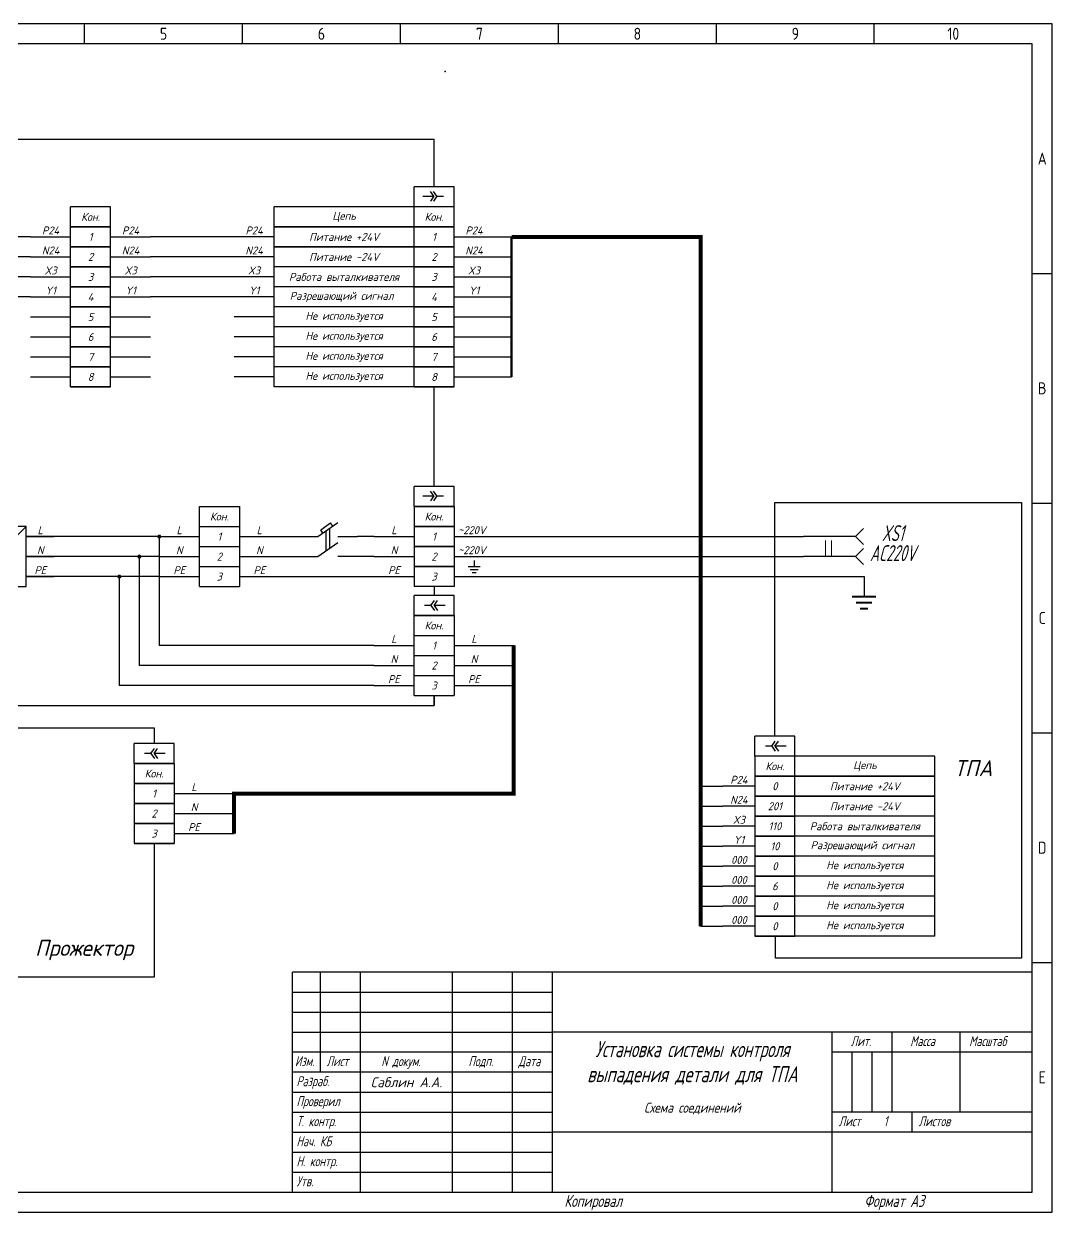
# Model space of a CAD drawing. Header units: millimetres. Extents: x 1328 to 12195, y -7 to 5934.
# Drawn here: x 1490.8 to 1748, y 1078 to 1375 of the extents above; entities that cross this region are included whole.
import ezdxf
from ezdxf.enums import TextEntityAlignment as Align

# ---------------------------------------------------------------- set-up
doc = ezdxf.new("R2010")
doc.units = ezdxf.units.MM
doc.linetypes.add('K5LT_BASIC', pattern=[0])
doc.linetypes.add('K5LT_DASHED', pattern=[6, 4, -2])
for name, color, linetype in [('ELEMENT', 2, 'Continuous'), ('FORMAT_LINE', 7, 'Continuous'), ('FORMAT_TEXT', 7, 'Continuous'), ('LINE', 3, 'Continuous'), ('TEXT', 7, 'Continuous'), ('Соединения', 253, 'Continuous'), ('Электроаппараты', 2, 'Continuous')]:
    doc.layers.add(name, color=color, linetype=linetype)
doc.styles.add('GOST_B', font='GOST_B.TTF', dxfattribs={"oblique": 15})
doc.styles.add('STYLE1', font='txtnew_w.shx', dxfattribs={"width": 0.8, "oblique": 15})

# ---------------------------------------------------------------- blocks, each defined once
blk = doc.blocks.new('FORMAT_A3-1')
for p, q in [((178, 292), (178, 297)), ((217.5, 292), (217.5, 297)), ((257, 292), (257, 297)), ((296.5, 292), (296.5, 297)), ((336, 292), (336, 297)), ((375.5, 292), (375.5, 297)), ((415, 234.6), (420, 234.6)), ((415, 177.2), (420, 177.2)), ((415, 119.8), (420, 119.8)), ((415, 62.4), (420, 62.4))]:
    blk.add_line(p, q)
at = {"color": 2}
for p, q in [((415, 60), (230, 60)), ((230, 5), (230, 60)), ((237, 35), (237, 60)), ((247, 5), (247, 60)), ((270, 5), (270, 60)), ((285, 5), (285, 60)), ((295, 5), (295, 60)), ((415, 45), (295, 45)), ((365, 5), (365, 45)), ((380, 25), (380, 45)), ((397, 25), (397, 45)), ((295, 40), (230, 40)), ((415, 40), (365, 40)), ((295, 35), (230, 35)), ((415, 25), (365, 25)), ((385, 20), (385, 25)), ((415, 20), (295, 20))]:
    blk.add_line(p, q, dxfattribs=at)
at = {"color": 7}
for p, q in [((230, 55), (295, 55)), ((230, 50), (295, 50)), ((230, 45), (295, 45)), ((370, 25), (370, 40)), ((375, 25), (375, 40)), ((230, 30), (295, 30)), ((230, 25), (295, 25)), ((230, 20), (295, 20)), ((230, 15), (295, 15)), ((230, 10), (295, 10))]:
    blk.add_line(p, q, dxfattribs=at)
blk.add_lwpolyline([(0, 0), (420, 0), (420, 297), (0, 297)], close=True)
at = {"color": 2}
blk.add_lwpolyline([(20, 5), (415, 5), (415, 292), (20, 292)], close=True, dxfattribs=at)
at = {"style": 'STYLE1', "width": 0.8}
for s, p in [('5', (197.75, 294.5)), ('6', (237.25, 294.5)), ('7', (276.75, 294.5)), ('8', (316.25, 294.5)), ('9', (355.75, 294.5)), ('10', (395.25, 294.5)), ('A', (417.5, 263.3)), ('B', (417.5, 205.9)), ('C', (417.5, 148.5)), ('D', (417.5, 91.1)), ('E', (417.5, 33.7))]:
    blk.add_text(s, height=3, dxfattribs=at).set_placement(p, align=Align.MIDDLE_CENTER)
at = {"style": 'STYLE1', "oblique": 15, "width": 0.7}
for s, height, p in [('Лит.', 2.5, (369.58, 41.5)), ('Масса', 2.5, (384.47, 41.5)), ('Масштаб', 2.5, (399.21, 41.5)), ('Изм.', 2.5, (230.61, 36.5)), ('Лист', 2.5, (238.5, 36.5)), ('N докум.', 2.5, (252.21, 36.5)), ('Подп.', 2.5, (274, 36.5)), ('Дата', 2.5, (286.5, 36.5)), ('Разраб.', 2.5, (231, 31.5)), ('Проверил', 2.5, (231, 26.5)), ('Т. контр.', 2.5, (231, 21.5)), ('Лист     1', 2.5, (366.58, 21.5)), ('Листов', 2.5, (386.58, 21.5)), ('Нач. КБ', 2.5, (231, 16.5)), ('Н. контр.', 2.5, (231, 11.5)), ('Утв.', 2.5, (231, 6.5)), ('Копировал', 3, (298, 1.32)), ('Формат А3', 3, (373, 1.32))]:
    blk.add_text(s, height=height, dxfattribs=at).set_placement(p)
blk = doc.blocks.new('GND1')
blk.add_line((0, 0), (0, -5))
at = {"const_width": 0.5}
for points in [[(-3, -5), (3, -5)], [(-2, -6.5), (2, -6.5)], [(-1, -8), (1, -8)]]:
    blk.add_lwpolyline(points, dxfattribs=at)

msp = doc.modelspace()

# ---------------------------------------------------------------- linework, layer by layer
at = {"color": 7, "linetype": 'K5LT_DASHED', "lineweight": 9}
for p, q in [((1691.26, 1241.85), (1691.26, 1246.85)), ((1692.76, 1241.85), (1692.76, 1246.85))]:
    msp.add_line(p, q, dxfattribs=at)
for p, q in [((1601.9, 1239.35), (1604.9, 1239.35)), ((1602.4, 1238.6), (1604.4, 1238.6)), ((1603.4, 1240.85), (1603.4, 1239.35)), ((1602.9, 1237.85), (1603.9, 1237.85))]:
    msp.add_line(p, q)
at = {"layer": 'ELEMENT'}
for p, q in [((1564.35, 1246.85), (1569.35, 1250.35)), ((1565.05, 1248.56), (1567.51, 1250.28)), ((1565.62, 1247.74), (1565.05, 1248.56)), ((1566.35, 1248.25), (1566.35, 1243.25)), ((1567.35, 1243.95), (1567.35, 1248.95)), ((1568.08, 1249.46), (1567.51, 1250.28)), ((1559.35, 1246.85), (1564.35, 1246.85)), ((1564.35, 1241.85), (1569.35, 1245.35)), ((1569.35, 1246.85), (1574.29, 1246.85)), ((1559.46, 1241.85), (1564.35, 1241.85)), ((1554.46, 1236.85), (1578.4, 1236.85))]:
    msp.add_line(p, q, dxfattribs=at)
at = {"layer": 'ELEMENT', "linetype": 'K5LT_BASIC', "lineweight": 15}
for p, q in [((1698.76, 1246.85), (1700.76, 1248.85)), ((1700.76, 1244.85), (1698.76, 1246.85)), ((1698.76, 1241.85), (1700.76, 1243.85)), ((1700.76, 1239.85), (1698.76, 1241.85))]:
    msp.add_line(p, q, dxfattribs=at)
at = {"layer": 'ELEMENT', "color": 2, "const_width": 0.5}
for points in [[(1524.44, 1246.85, 1), (1524.94, 1246.85, 1)], [(1519.44, 1241.85, 1), (1519.94, 1241.85, 1)], [(1514.44, 1236.85, 1), (1514.94, 1236.85, 1)]]:
    msp.add_lwpolyline(points, format="xyb", close=True, dxfattribs=at)
at = {"layer": 'FORMAT_LINE'}
for p, q in [((1590.56, 1331.88), (1593.36, 1331.88)), ((1593.36, 1331.88), (1592.5, 1330.65)), ((1593.36, 1331.88), (1592.51, 1333.09)), ((1594.13, 1331.88), (1593.27, 1330.65)), ((1594.13, 1331.88), (1593.28, 1333.09)), ((1594.13, 1331.88), (1595.74, 1331.88)), ((1590.56, 1256.99), (1593.36, 1256.99)), ((1593.36, 1256.99), (1592.5, 1255.76)), ((1593.36, 1256.99), (1592.51, 1258.2)), ((1594.13, 1256.99), (1593.27, 1255.76)), ((1594.13, 1256.99), (1593.28, 1258.2)), ((1594.13, 1256.99), (1595.74, 1256.99)), ((1592.63, 1229.63), (1591.02, 1229.63)), ((1592.63, 1229.63), (1593.49, 1230.86)), ((1592.63, 1229.63), (1593.48, 1228.41)), ((1593.4, 1229.63), (1594.26, 1230.86)), ((1596.2, 1229.63), (1593.4, 1229.63)), ((1593.4, 1229.63), (1594.25, 1228.41)), ((1677.87, 1194.46), (1676.27, 1194.46)), ((1677.87, 1194.46), (1678.73, 1195.69)), ((1677.87, 1194.46), (1678.73, 1193.24)), ((1678.64, 1194.46), (1679.5, 1195.69)), ((1681.44, 1194.46), (1678.64, 1194.46)), ((1678.64, 1194.46), (1679.5, 1193.24)), ((1522.61, 1192.63), (1521.01, 1192.63)), ((1522.61, 1192.63), (1523.48, 1193.86)), ((1522.61, 1192.63), (1523.47, 1191.42)), ((1523.39, 1192.63), (1524.25, 1193.86)), ((1526.18, 1192.63), (1523.39, 1192.63)), ((1523.39, 1192.63), (1524.24, 1191.42))]:
    msp.add_line(p, q, dxfattribs=at)
at = {"layer": 'LINE'}
for p, q in [((1608.4, 1321.74), (1612.81, 1321.74)), ((1608.4, 1316.74), (1612.81, 1316.74)), ((1608.4, 1311.74), (1612.81, 1311.74)), ((1608.4, 1306.74), (1612.81, 1306.74)), ((1608.4, 1301.74), (1612.81, 1301.74)), ((1608.4, 1296.74), (1612.81, 1296.74)), ((1608.4, 1291.74), (1612.81, 1291.74)), ((1608.4, 1286.74), (1612.81, 1286.74)), ((1608.4, 1219.63), (1613.4, 1219.63)), ((1608.4, 1214.63), (1613.4, 1214.63)), ((1608.4, 1209.63), (1613.4, 1209.63)), ((1538.39, 1182.63), (1543.39, 1182.63)), ((1660.07, 1184.46), (1665.64, 1184.46)), ((1660.07, 1179.46), (1665.64, 1179.46)), ((1538.39, 1177.63), (1543.39, 1177.63)), ((1660.07, 1174.46), (1665.64, 1174.46)), ((1538.39, 1172.63), (1543.39, 1172.63)), ((1660.07, 1169.46), (1665.64, 1169.46)), ((1660.07, 1164.46), (1665.64, 1164.46)), ((1660.07, 1159.46), (1665.64, 1159.46)), ((1660.07, 1154.46), (1665.64, 1154.46)), ((1660.07, 1149.46), (1665.64, 1149.46))]:
    msp.add_line(p, q, dxfattribs=at)
at = {"layer": 'LINE', "lineweight": 50}
msp.add_line((1612.81, 1321.74), (1612.81, 1286.74), dxfattribs=at)
at = {"layer": 'LINE', "color": 3, "lineweight": 50}
msp.add_line((1613.4, 1219.63), (1613.4, 1219.63), dxfattribs=at)
at = {"layer": 'LINE', "lineweight": 50, "const_width": 1, "elevation": 1}
msp.add_lwpolyline([(1660.07, 1149.46), (1660.07, 1321.74), (1612.81, 1321.74)], dxfattribs=at)
at = {"layer": 'LINE', "const_width": 1}
for points in [[(1613.3, 1219.63), (1613.3, 1182.63), (1543.39, 1182.63)], [(1543.39, 1172.63), (1543.39, 1183.13)]]:
    msp.add_lwpolyline(points, dxfattribs=at)
at = {"layer": 'LINE'}
msp.add_point((1596.21, 1363.07), dxfattribs=at)
at = {"layer": 'TEXT'}
for p, q in [((1492.51, 1321.74), (1502.51, 1321.74)), ((1512.51, 1321.74), (1522.51, 1321.74)), ((1553.4, 1321.74), (1543.4, 1321.74)), ((1598.4, 1321.74), (1608.4, 1321.74)), ((1492.51, 1316.74), (1502.51, 1316.74)), ((1512.51, 1316.74), (1522.51, 1316.74)), ((1553.4, 1316.74), (1543.4, 1316.74)), ((1598.4, 1316.74), (1608.4, 1316.74)), ((1492.51, 1311.74), (1502.51, 1311.74)), ((1512.51, 1311.74), (1522.51, 1311.74)), ((1553.4, 1311.74), (1543.4, 1311.74)), ((1598.4, 1311.74), (1608.4, 1311.74)), ((1492.51, 1306.74), (1502.51, 1306.74)), ((1512.51, 1306.74), (1522.51, 1306.74)), ((1553.4, 1306.74), (1543.4, 1306.74)), ((1598.4, 1306.74), (1608.4, 1306.74)), ((1492.51, 1301.74), (1502.51, 1301.74)), ((1512.51, 1301.74), (1522.51, 1301.74)), ((1553.4, 1301.74), (1543.4, 1301.74)), ((1598.4, 1301.74), (1608.4, 1301.74)), ((1492.51, 1296.74), (1502.51, 1296.74)), ((1512.51, 1296.74), (1522.51, 1296.74)), ((1553.4, 1296.74), (1543.4, 1296.74)), ((1598.4, 1296.74), (1608.4, 1296.74)), ((1492.51, 1291.74), (1502.51, 1291.74)), ((1512.51, 1291.74), (1522.51, 1291.74)), ((1553.4, 1291.74), (1543.4, 1291.74)), ((1598.4, 1291.74), (1608.4, 1291.74)), ((1492.51, 1286.74), (1502.51, 1286.74)), ((1512.51, 1286.74), (1522.51, 1286.74)), ((1553.4, 1286.74), (1543.4, 1286.74)), ((1598.4, 1286.74), (1608.4, 1286.74)), ((1491.43, 1246.85), (1498.43, 1246.85)), ((1524.69, 1246.85), (1534.69, 1246.85)), ((1544.72, 1246.85), (1554.72, 1246.85)), ((1578.4, 1246.85), (1588.4, 1246.85)), ((1598.4, 1246.85), (1608.4, 1246.85)), ((1491.43, 1241.85), (1498.43, 1241.85)), ((1524.69, 1241.85), (1534.69, 1241.85)), ((1544.72, 1241.85), (1554.72, 1241.85)), ((1578.4, 1241.85), (1588.4, 1241.85)), ((1598.4, 1241.85), (1608.4, 1241.85)), ((1491.43, 1236.85), (1498.43, 1236.85)), ((1524.69, 1236.85), (1534.69, 1236.85)), ((1544.72, 1236.85), (1554.72, 1236.85)), ((1578.4, 1236.85), (1588.4, 1236.85)), ((1598.4, 1236.85), (1608.4, 1236.85)), ((1578.37, 1219.63), (1588.37, 1219.63)), ((1598.4, 1219.63), (1608.4, 1219.63)), ((1578.37, 1214.63), (1588.37, 1214.63)), ((1598.4, 1214.63), (1608.4, 1214.63)), ((1578.37, 1209.63), (1588.37, 1209.63)), ((1598.4, 1209.63), (1608.4, 1209.63)), ((1528.39, 1182.63), (1538.39, 1182.63)), ((1673.64, 1184.46), (1665.64, 1184.46)), ((1673.64, 1179.46), (1665.64, 1179.46)), ((1528.39, 1177.63), (1538.39, 1177.63)), ((1673.64, 1174.46), (1665.64, 1174.46)), ((1528.39, 1172.63), (1538.39, 1172.63)), ((1673.64, 1169.46), (1665.64, 1169.46)), ((1673.64, 1164.46), (1665.64, 1164.46)), ((1673.64, 1159.46), (1665.64, 1159.46)), ((1673.64, 1154.46), (1665.64, 1154.46)), ((1673.64, 1149.46), (1665.64, 1149.46))]:
    msp.add_line(p, q, dxfattribs=at)
at = {"layer": 'Соединения', "color": 2, "ltscale": 33.333333}
for p, q in [((1698.76, 1246.85), (1685.76, 1246.85)), ((1698.76, 1241.85), (1685.76, 1241.85))]:
    msp.add_line(p, q, dxfattribs=at)
at = {"layer": 'Электроаппараты'}
for p, q in [((1390, 1346.16), (1593.4, 1346.16)), ((1593.4, 1334.24), (1593.4, 1346.16)), ((1588.4, 1329.24), (1588.4, 1334.24)), ((1598.4, 1334.24), (1588.4, 1334.24)), ((1598.4, 1329.24), (1598.4, 1334.24)), ((1512.51, 1329.24), (1502.51, 1329.24)), ((1502.51, 1324.24), (1502.51, 1329.24)), ((1512.51, 1324.24), (1512.51, 1329.24)), ((1553.4, 1324.24), (1553.4, 1329.24)), ((1588.4, 1329.24), (1553.4, 1329.24)), ((1588.4, 1324.24), (1588.4, 1329.24)), ((1598.4, 1329.24), (1588.4, 1329.24)), ((1598.4, 1329.24), (1588.4, 1329.24)), ((1598.4, 1324.24), (1598.4, 1329.24)), ((1502.51, 1324.24), (1512.51, 1324.24)), ((1512.51, 1324.24), (1502.51, 1324.24)), ((1502.51, 1319.24), (1502.51, 1324.24)), ((1512.51, 1319.24), (1512.51, 1324.24)), ((1553.4, 1324.24), (1588.4, 1324.24)), ((1588.4, 1324.24), (1553.4, 1324.24)), ((1553.4, 1319.24), (1553.4, 1324.24)), ((1588.4, 1324.24), (1553.4, 1324.24)), ((1588.4, 1324.24), (1598.4, 1324.24)), ((1588.4, 1319.24), (1588.4, 1324.24)), ((1598.4, 1324.24), (1588.4, 1324.24)), ((1598.4, 1319.24), (1598.4, 1324.24)), ((1502.51, 1319.24), (1512.51, 1319.24)), ((1512.51, 1319.24), (1502.51, 1319.24)), ((1502.51, 1314.24), (1502.51, 1319.24)), ((1512.51, 1314.24), (1512.51, 1319.24)), ((1553.4, 1319.24), (1588.4, 1319.24)), ((1588.4, 1319.24), (1553.4, 1319.24)), ((1553.4, 1314.24), (1553.4, 1319.24)), ((1588.4, 1319.24), (1553.4, 1319.24)), ((1588.4, 1319.24), (1598.4, 1319.24)), ((1588.4, 1314.24), (1588.4, 1319.24)), ((1598.4, 1319.24), (1588.4, 1319.24)), ((1598.4, 1314.24), (1598.4, 1319.24)), ((1502.51, 1314.24), (1512.51, 1314.24)), ((1512.51, 1314.24), (1502.51, 1314.24)), ((1502.51, 1309.24), (1502.51, 1314.24)), ((1512.51, 1309.24), (1512.51, 1314.24)), ((1512.51, 1308.61), (1512.51, 1313.61)), ((1588.4, 1314.24), (1553.4, 1314.24)), ((1553.4, 1309.24), (1553.4, 1314.24)), ((1588.4, 1314.24), (1553.4, 1314.24)), ((1588.4, 1314.24), (1598.4, 1314.24)), ((1588.4, 1309.24), (1588.4, 1314.24)), ((1598.4, 1314.24), (1588.4, 1314.24)), ((1598.4, 1309.24), (1598.4, 1314.24)), ((1492.51, 1311.74), (1467.23, 1311.74)), ((1543.4, 1311.74), (1522.51, 1311.74)), ((1502.51, 1309.24), (1512.51, 1309.24)), ((1512.51, 1309.24), (1502.51, 1309.24)), ((1502.51, 1304.24), (1502.51, 1309.24)), ((1512.51, 1304.24), (1512.51, 1309.24)), ((1588.4, 1309.24), (1553.4, 1309.24)), ((1553.4, 1304.24), (1553.4, 1309.24)), ((1588.4, 1309.24), (1553.4, 1309.24)), ((1588.4, 1309.24), (1598.4, 1309.24)), ((1588.4, 1304.24), (1588.4, 1309.24)), ((1598.4, 1309.24), (1588.4, 1309.24)), ((1598.4, 1304.24), (1598.4, 1309.24)), ((1492.51, 1306.74), (1472.23, 1306.74)), ((1502.51, 1304.24), (1512.51, 1304.24)), ((1512.51, 1304.24), (1502.51, 1304.24)), ((1502.51, 1299.24), (1502.51, 1304.24)), ((1512.51, 1299.24), (1512.51, 1304.24)), ((1543.4, 1306.74), (1522.51, 1306.74)), ((1588.4, 1304.24), (1553.4, 1304.24)), ((1553.4, 1299.24), (1553.4, 1304.24)), ((1588.4, 1304.24), (1553.4, 1304.24)), ((1588.4, 1304.24), (1598.4, 1304.24)), ((1588.4, 1299.24), (1588.4, 1304.24)), ((1598.4, 1304.24), (1588.4, 1304.24)), ((1598.4, 1299.24), (1598.4, 1304.24)), ((1502.51, 1299.24), (1512.51, 1299.24)), ((1512.51, 1299.24), (1502.51, 1299.24)), ((1502.51, 1294.24), (1502.51, 1299.24)), ((1512.51, 1294.24), (1512.51, 1299.24)), ((1588.4, 1299.24), (1553.4, 1299.24)), ((1553.4, 1294.24), (1553.4, 1299.24)), ((1588.4, 1299.24), (1553.4, 1299.24)), ((1588.4, 1299.24), (1598.4, 1299.24)), ((1588.4, 1294.24), (1588.4, 1299.24)), ((1598.4, 1299.24), (1588.4, 1299.24)), ((1598.4, 1294.24), (1598.4, 1299.24)), ((1502.51, 1294.24), (1512.51, 1294.24)), ((1512.51, 1294.24), (1502.51, 1294.24)), ((1502.51, 1289.24), (1502.51, 1294.24)), ((1512.51, 1289.24), (1512.51, 1294.24)), ((1588.4, 1294.24), (1553.4, 1294.24)), ((1553.4, 1289.24), (1553.4, 1294.24)), ((1588.4, 1294.24), (1553.4, 1294.24)), ((1588.4, 1294.24), (1598.4, 1294.24)), ((1588.4, 1289.24), (1588.4, 1294.24)), ((1598.4, 1294.24), (1588.4, 1294.24)), ((1598.4, 1289.24), (1598.4, 1294.24)), ((1502.51, 1289.24), (1512.51, 1289.24)), ((1512.51, 1289.24), (1502.51, 1289.24)), ((1502.51, 1284.24), (1502.51, 1289.24)), ((1512.51, 1284.24), (1512.51, 1289.24)), ((1588.4, 1289.24), (1553.4, 1289.24)), ((1553.4, 1284.24), (1553.4, 1289.24)), ((1588.4, 1289.24), (1553.4, 1289.24)), ((1588.4, 1289.24), (1598.4, 1289.24)), ((1588.4, 1284.24), (1588.4, 1289.24)), ((1598.4, 1289.24), (1588.4, 1289.24)), ((1598.4, 1284.24), (1598.4, 1289.24)), ((1502.51, 1284.24), (1512.51, 1284.24)), ((1512.51, 1284.24), (1502.51, 1284.24)), ((1588.4, 1284.24), (1553.4, 1284.24)), ((1588.4, 1284.24), (1553.4, 1284.24)), ((1588.4, 1284.24), (1598.4, 1284.24)), ((1598.4, 1284.24), (1588.4, 1284.24)), ((1588.4, 1254.35), (1588.4, 1259.35)), ((1598.4, 1259.35), (1588.4, 1259.35)), ((1598.4, 1254.35), (1598.4, 1259.35)), ((1588.4, 1254.35), (1588.4, 1234.35)), ((1588.4, 1254.35), (1598.4, 1254.35)), ((1598.4, 1254.35), (1588.4, 1254.35)), ((1598.4, 1254.35), (1588.4, 1254.35)), ((1598.4, 1254.35), (1598.4, 1249.35)), ((1678.64, 1196.96), (1678.64, 1255.4)), ((1678.64, 1255.4), (1740.35, 1255.4)), ((1740.35, 1255.4), (1740.35, 1141.49)), ((1598.4, 1249.35), (1588.4, 1249.35)), ((1588.4, 1249.35), (1598.4, 1249.35)), ((1598.4, 1249.35), (1598.4, 1244.35)), ((1598.4, 1244.35), (1588.4, 1244.35)), ((1588.4, 1244.35), (1598.4, 1244.35)), ((1598.4, 1244.35), (1598.4, 1239.35)), ((1598.4, 1239.35), (1588.4, 1239.35)), ((1588.4, 1239.35), (1598.4, 1239.35)), ((1598.4, 1239.35), (1598.4, 1234.35)), ((1598.4, 1234.35), (1588.4, 1234.35)), ((1588.4, 1227.13), (1588.4, 1232.13)), ((1598.4, 1232.13), (1588.4, 1232.13)), ((1598.4, 1227.13), (1598.4, 1232.13)), ((1588.4, 1227.13), (1598.4, 1227.13)), ((1598.4, 1227.13), (1588.4, 1227.13)), ((1598.4, 1227.13), (1588.4, 1227.13)), ((1593.4, 1204.63), (1593.4, 1207.13)), ((1390, 1204.63), (1593.4, 1204.63)), ((1488.39, 1199.06), (1523.39, 1199.06)), ((1673.64, 1191.96), (1673.64, 1196.96)), ((1683.64, 1196.96), (1673.64, 1196.96)), ((1683.64, 1191.96), (1683.64, 1196.96)), ((1518.39, 1190.13), (1518.39, 1195.13)), ((1528.39, 1195.13), (1518.39, 1195.13)), ((1528.39, 1190.13), (1528.39, 1195.13)), ((1673.64, 1191.96), (1673.64, 1186.96)), ((1683.64, 1191.96), (1673.64, 1191.96)), ((1683.64, 1191.96), (1673.64, 1191.96)), ((1683.64, 1191.96), (1673.64, 1191.96)), ((1683.64, 1186.96), (1683.64, 1191.96)), ((1718.64, 1191.96), (1683.64, 1191.96)), ((1718.64, 1186.96), (1718.64, 1191.96)), ((1518.39, 1190.13), (1518.39, 1170.13)), ((1518.39, 1190.13), (1528.39, 1190.13)), ((1528.39, 1190.13), (1518.39, 1190.13)), ((1528.39, 1190.13), (1518.39, 1190.13)), ((1528.39, 1190.13), (1528.39, 1185.13)), ((1528.39, 1185.13), (1518.39, 1185.13)), ((1518.39, 1185.13), (1528.39, 1185.13)), ((1528.39, 1185.13), (1528.39, 1180.13)), ((1673.64, 1186.96), (1683.64, 1186.96)), ((1673.64, 1186.96), (1673.64, 1181.96)), ((1683.64, 1186.96), (1673.64, 1186.96)), ((1683.64, 1186.96), (1718.64, 1186.96)), ((1718.64, 1186.96), (1683.64, 1186.96)), ((1683.64, 1181.96), (1683.64, 1186.96)), ((1718.64, 1186.96), (1683.64, 1186.96)), ((1718.64, 1181.96), (1718.64, 1186.96)), ((1528.39, 1180.13), (1518.39, 1180.13)), ((1518.39, 1180.13), (1528.39, 1180.13)), ((1528.39, 1180.13), (1528.39, 1175.13)), ((1673.64, 1181.96), (1683.64, 1181.96)), ((1673.64, 1181.96), (1673.64, 1176.96)), ((1683.64, 1181.96), (1673.64, 1181.96)), ((1683.64, 1181.96), (1718.64, 1181.96)), ((1718.64, 1181.96), (1683.64, 1181.96)), ((1683.64, 1176.96), (1683.64, 1181.96)), ((1718.64, 1181.96), (1683.64, 1181.96)), ((1718.64, 1176.96), (1718.64, 1181.96)), ((1673.64, 1176.96), (1683.64, 1176.96)), ((1673.64, 1176.96), (1673.64, 1171.96)), ((1683.64, 1176.96), (1673.64, 1176.96)), ((1718.64, 1176.96), (1683.64, 1176.96)), ((1683.64, 1171.96), (1683.64, 1176.96)), ((1718.64, 1176.96), (1683.64, 1176.96)), ((1718.64, 1171.96), (1718.64, 1176.96)), ((1528.39, 1175.13), (1518.39, 1175.13)), ((1518.39, 1175.13), (1528.39, 1175.13)), ((1528.39, 1175.13), (1528.39, 1170.13)), ((1673.64, 1171.96), (1683.64, 1171.96)), ((1673.64, 1171.96), (1673.64, 1166.96)), ((1683.64, 1171.96), (1673.64, 1171.96)), ((1718.64, 1171.96), (1683.64, 1171.96)), ((1683.64, 1166.96), (1683.64, 1171.96)), ((1718.64, 1171.96), (1683.64, 1171.96)), ((1718.64, 1166.96), (1718.64, 1171.96)), ((1528.39, 1170.13), (1518.39, 1170.13)), ((1518.39, 1170.13), (1528.39, 1170.13)), ((1673.64, 1166.96), (1683.64, 1166.96)), ((1673.64, 1166.96), (1673.64, 1161.96)), ((1683.64, 1166.96), (1673.64, 1166.96)), ((1718.64, 1166.96), (1683.64, 1166.96)), ((1683.64, 1161.96), (1683.64, 1166.96)), ((1718.64, 1166.96), (1683.64, 1166.96)), ((1718.64, 1161.96), (1718.64, 1166.96)), ((1673.64, 1161.96), (1683.64, 1161.96)), ((1673.64, 1161.96), (1673.64, 1156.96)), ((1683.64, 1161.96), (1673.64, 1161.96)), ((1718.64, 1161.96), (1683.64, 1161.96)), ((1683.64, 1156.96), (1683.64, 1161.96)), ((1718.64, 1161.96), (1683.64, 1161.96)), ((1718.64, 1156.96), (1718.64, 1161.96)), ((1673.64, 1156.96), (1683.64, 1156.96)), ((1673.64, 1156.96), (1673.64, 1151.96)), ((1683.64, 1156.96), (1673.64, 1156.96)), ((1718.64, 1156.96), (1683.64, 1156.96)), ((1683.64, 1151.96), (1683.64, 1156.96)), ((1718.64, 1156.96), (1683.64, 1156.96)), ((1718.64, 1151.96), (1718.64, 1156.96)), ((1673.64, 1151.96), (1683.64, 1151.96)), ((1673.64, 1151.96), (1673.64, 1146.96)), ((1683.64, 1151.96), (1673.64, 1151.96)), ((1718.64, 1151.96), (1683.64, 1151.96)), ((1683.64, 1146.96), (1683.64, 1151.96)), ((1718.64, 1151.96), (1683.64, 1151.96)), ((1718.64, 1146.96), (1718.64, 1151.96)), ((1673.64, 1146.96), (1683.64, 1146.96)), ((1683.64, 1146.96), (1673.64, 1146.96)), ((1678.81, 1141.49), (1678.81, 1146.96)), ((1718.64, 1146.96), (1683.64, 1146.96)), ((1718.64, 1146.96), (1683.64, 1146.96)), ((1740.35, 1141.49), (1678.81, 1141.49)), ((1523.39, 1136.78), (1488.39, 1136.78))]:
    msp.add_line(p, q, dxfattribs=at)
at = {"layer": 'Электроаппараты', "color": 1}
for p, q in [((1492.51, 1321.74), (1438, 1321.74)), ((1543.4, 1321.74), (1522.51, 1321.74))]:
    msp.add_line(p, q, dxfattribs=at)
at = {"layer": 'Электроаппараты', "color": 4}
for p, q in [((1492.51, 1316.74), (1438, 1316.74)), ((1543.4, 1316.74), (1522.51, 1316.74))]:
    msp.add_line(p, q, dxfattribs=at)
at = {"layer": 'Электроаппараты', "color": 2}
for p, q in [((1534.69, 1254.35), (1534.69, 1249.35)), ((1544.72, 1254.35), (1544.72, 1234.35)), ((1544.72, 1254.35), (1544.72, 1249.35)), ((1491.43, 1249.35), (1476.43, 1249.35)), ((1476.43, 1234.35), (1491.43, 1249.35)), ((1491.43, 1234.35), (1491.43, 1249.35)), ((1534.69, 1249.35), (1534.69, 1244.35)), ((1544.72, 1249.35), (1544.72, 1244.35)), ((1500.49, 1246.85), (1491.43, 1246.85)), ((1524.69, 1246.85), (1500.49, 1246.85)), ((1524.69, 1246.85), (1524.69, 1246.85)), ((1524.69, 1246.85), (1524.69, 1219.63)), ((1554.72, 1246.85), (1559.46, 1246.85)), ((1578.4, 1246.85), (1574.29, 1246.85)), ((1608.4, 1246.85), (1685.76, 1246.85)), ((1505.49, 1241.85), (1491.43, 1241.85)), ((1524.69, 1241.85), (1505.49, 1241.85)), ((1519.69, 1241.85), (1519.69, 1214.63)), ((1534.69, 1244.35), (1534.69, 1239.35)), ((1544.72, 1244.35), (1544.72, 1239.35)), ((1554.72, 1241.85), (1559.46, 1241.85)), ((1578.4, 1241.85), (1574.3, 1241.85)), ((1608.4, 1241.85), (1685.76, 1241.85)), ((1534.69, 1239.35), (1534.69, 1234.35)), ((1544.72, 1239.35), (1544.72, 1234.35)), ((1524.69, 1236.85), (1491.43, 1236.85)), ((1514.69, 1236.85), (1514.69, 1209.63)), ((1476.43, 1234.35), (1491.43, 1234.35)), ((1593.4, 1234.35), (1593.4, 1232.13)), ((1588.37, 1227.13), (1588.37, 1222.13)), ((1588.37, 1227.13), (1598.4, 1227.13)), ((1598.4, 1227.13), (1598.4, 1207.13)), ((1598.4, 1227.13), (1598.4, 1222.13)), ((1588.37, 1222.13), (1588.37, 1217.13)), ((1598.4, 1222.13), (1598.4, 1217.13)), ((1578.37, 1219.63), (1524.69, 1219.63)), ((1578.37, 1219.63), (1578.37, 1219.63)), ((1588.37, 1217.13), (1588.37, 1212.13)), ((1598.4, 1217.13), (1598.4, 1212.13)), ((1578.37, 1214.63), (1519.69, 1214.63)), ((1588.37, 1212.13), (1588.37, 1207.13)), ((1598.4, 1212.13), (1598.4, 1207.13)), ((1578.37, 1209.63), (1514.69, 1209.63)), ((1593.4, 1207.13), (1593.4, 1204.63)), ((1523.39, 1170.13), (1523.39, 1136.78))]:
    msp.add_line(p, q, dxfattribs=at)
at = {"layer": 'Электроаппараты'}
msp.add_lwpolyline([(1593.4, 1259.35), (1593.4, 1284.24)], dxfattribs=at)
at = {"layer": 'Электроаппараты', "color": 2}
for points in [[(1534.72, 1254.35), (1544.72, 1254.35)], [(1534.72, 1249.35), (1544.72, 1249.35)], [(1534.72, 1249.35), (1544.72, 1249.35)], [(1534.72, 1244.35), (1544.72, 1244.35)], [(1534.72, 1244.35), (1544.72, 1244.35)], [(1574.3, 1241.85), (1569.36, 1241.85)], [(1534.72, 1239.35), (1544.72, 1239.35)], [(1534.72, 1239.35), (1544.72, 1239.35)], [(1608.4, 1236.85), (1700.93, 1236.85)], [(1534.72, 1234.35), (1544.72, 1234.35)], [(1588.4, 1222.13), (1598.4, 1222.13)], [(1588.4, 1222.13), (1598.4, 1222.13)], [(1588.4, 1217.13), (1598.4, 1217.13)], [(1588.4, 1217.13), (1598.4, 1217.13)], [(1588.4, 1212.13), (1598.4, 1212.13)], [(1588.4, 1212.13), (1598.4, 1212.13)], [(1588.4, 1207.13), (1598.4, 1207.13)], [(1523.39, 1199.06), (1523.39, 1195.13)]]:
    msp.add_lwpolyline(points, dxfattribs=at)

# ---------------------------------------------------------------- block references
msp.add_blockref('FORMAT_A3-1', (1328, 1078))
at = {"layer": 'ELEMENT'}
msp.add_blockref('GND1', (1700.93, 1236.85), dxfattribs=at)

# ---------------------------------------------------------------- texts
at = {"layer": 'FORMAT_TEXT', "style": 'STYLE1', "oblique": 15}
for s, height, width, p in [('Установка системы контроля', 4, 0.65, (1658, 1116.75)), ('выпадения детали для ТПА', 4, 0.7, (1658, 1110.5)), ('Схема соединений', 2.5, 0.8, (1658, 1102.87))]:
    msp.add_text(s, height=height, dxfattribs=dict(at, width=width)).set_placement(p, align=Align.CENTER)
at = {"layer": 'TEXT', "style": 'GOST_B', "oblique": 15}
for s, height, p in [('Кон.', 2, (1507.51, 1326.74)), ('Цепь', 2, (1570.9, 1326.74)), ('Кон.', 2, (1593.4, 1326.74)), ('1', 2, (1507.51, 1321.74)), ('Питание +24V', 2, (1570.9, 1321.74)), ('1', 2, (1593.4, 1321.74)), ('2', 2, (1507.51, 1316.74)), ('Питание -24V', 2, (1570.9, 1316.74)), ('2', 2, (1593.4, 1316.74)), ('3', 2, (1507.51, 1311.74)), ('Работа выталкивателя', 2, (1570.9, 1311.74)), ('3', 2, (1593.4, 1311.74)), ('4', 2, (1507.51, 1306.74)), ('Разрешающий сигнал ', 2, (1570.9, 1306.74)), ('4', 2, (1593.4, 1306.74)), ('5', 2, (1507.51, 1301.74)), ('Не используется', 2, (1570.9, 1301.74)), ('5', 2, (1593.4, 1301.74)), ('Не используется', 2, (1570.9, 1296.74)), ('6', 2, (1507.51, 1296.74)), ('6', 2, (1593.4, 1296.74)), ('7', 2, (1507.51, 1291.74)), ('Не используется', 2, (1570.9, 1291.74)), ('7', 2, (1593.4, 1291.74)), ('8', 2, (1507.51, 1286.74)), ('Не используется', 2, (1570.9, 1286.74)), ('8', 2, (1593.4, 1286.74)), ('Кон.', 2, (1539.72, 1251.85)), ('Кон.', 2, (1593.4, 1251.85)), ('1', 2, (1539.72, 1246.85)), ('1', 2, (1593.4, 1246.85)), ('2', 2, (1539.72, 1241.85)), ('2', 2, (1593.4, 1241.85)), ('3', 2, (1539.72, 1236.85)), ('3', 2, (1593.4, 1236.85)), ('Кон.', 2, (1593.4, 1224.63)), ('1', 2, (1593.4, 1219.63)), ('2', 2, (1593.4, 1214.63)), ('3', 2, (1593.4, 1209.63)), ('Кон.', 2, (1523.39, 1187.63)), ('Кон.', 2, (1678.64, 1189.46)), ('Цепь', 2, (1701.14, 1189.46)), ('0', 2, (1678.64, 1184.46)), ('Питание +24V', 2, (1701.14, 1184.46)), ('1', 2, (1523.39, 1182.63)), ('201', 2, (1678.64, 1179.46)), ('Питание -24V', 2, (1701.14, 1179.46)), ('2', 2, (1523.39, 1177.63)), ('3', 2, (1523.39, 1172.63)), ('110', 2, (1678.64, 1174.46)), ('Работа выталкивателя', 2, (1701.14, 1174.46)), ('10', 2, (1678.64, 1169.46)), ('Разрешающий сигнал ', 2, (1701.14, 1169.46)), ('0', 2, (1678.64, 1164.46)), ('Не используется', 2, (1701.14, 1164.46)), ('6', 2, (1678.64, 1159.46)), ('Не используется', 2, (1701.14, 1159.46)), ('0', 2, (1678.64, 1154.46)), ('Не используется', 2, (1701.14, 1154.46)), ('0', 2, (1678.64, 1149.46)), ('Не используется', 2, (1701.14, 1149.46)), ('Прожектор', 4, (1505.89, 1143.53)), ('Саблин А.А.', 2.5, (1586.5, 1110.5))]:
    msp.add_text(s, height=height, dxfattribs=at).set_placement(p, align=Align.MIDDLE)
for s, p in [('P24', (1497.51, 1321.74)), ('P24', (1517.51, 1321.74)), ('P24', (1548.4, 1321.74)), ('P24', (1603.4, 1321.74)), ('N24', (1497.51, 1316.74)), ('N24', (1517.51, 1316.74)), ('N24', (1548.4, 1316.74)), ('N24', (1603.4, 1316.74)), ('X3', (1497.51, 1311.74)), ('X3', (1517.51, 1311.74)), ('X3', (1548.4, 1311.74)), ('X3', (1603.4, 1311.74)), ('Y1', (1497.51, 1306.74)), ('Y1', (1517.51, 1306.74)), ('Y1', (1548.4, 1306.74)), ('Y1', (1603.4, 1306.74)), ('L', (1494.93, 1246.85)), ('L', (1529.69, 1246.85)), ('L', (1549.72, 1246.85)), ('L', (1583.4, 1246.85)), ('N', (1494.93, 1241.85)), ('N', (1529.69, 1241.85)), ('N', (1549.72, 1241.85)), ('N', (1583.4, 1241.85)), ('PE', (1494.93, 1236.85)), ('PE', (1529.69, 1236.85)), ('PE', (1549.72, 1236.85)), ('PE', (1583.4, 1236.85)), ('L', (1583.37, 1219.63)), ('L', (1603.4, 1219.63)), ('N', (1583.37, 1214.63)), ('N', (1603.4, 1214.63)), ('PE', (1583.37, 1209.63)), ('PE', (1603.4, 1209.63)), ('L', (1533.39, 1182.63)), ('P24', (1669.64, 1184.46)), ('N24', (1669.64, 1179.46)), ('N', (1533.39, 1177.63)), ('X3', (1669.64, 1174.46)), ('PE', (1533.39, 1172.63)), ('Y1', (1669.64, 1169.46)), ('000', (1669.64, 1164.46)), ('000', (1669.64, 1159.46)), ('000', (1669.64, 1154.46)), ('000', (1669.64, 1149.46))]:
    msp.add_text(s, height=2, dxfattribs=at).set_placement(p, align=Align.BOTTOM_CENTER)
for p in [(1599.4, 1246.85), (1599.4, 1241.85)]:
    msp.add_text('~220V', height=2, dxfattribs=at).set_placement(p, align=Align.BOTTOM_LEFT)
at = {"layer": 'TEXT', "style": 'STYLE1', "oblique": 15, "width": 0.6}
for s, p in [('XS1', (1708.1, 1245.71)), ('AC220V', (1708.1, 1240.71))]:
    msp.add_text(s, height=4, dxfattribs=at).set_placement(p, align=Align.CENTER)
at = {"layer": 'TEXT', "style": 'GOST_B', "oblique": 15}
msp.add_text('  ТПА', height=4, dxfattribs=at).set_placement((1718.64, 1186.96))

doc.saveas('drawing.dxf')
